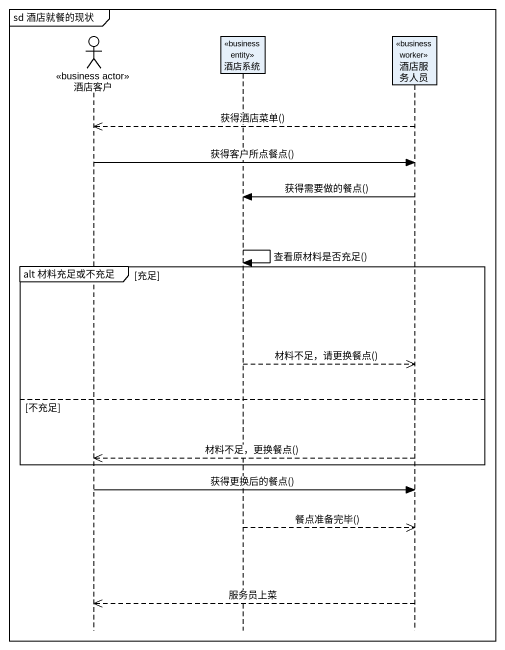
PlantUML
@startuml
mainframe sd 酒店就餐的现状
hide footbox
actor 酒店客户 <<business actor>>
participant 酒店系统 <<business entity>>
participant 酒店服务人员 <<business worker>>

酒店服务人员 -->> 酒店客户 : 获得酒店菜单()
酒店客户 -> 酒店服务人员 : 获得客户所点餐点()
酒店服务人员 -> 酒店系统 : 获得需要做的餐点()
酒店系统 -> 酒店系统 : 查看原材料是否充足()
group alt 材料充足或不充足 [充足]
  酒店系统 -->> 酒店服务人员 : 材料不足，请更换餐点()
else 不充足
  酒店服务人员 -->> 酒店客户 : 材料不足，更换餐点()
end
酒店客户 -> 酒店服务人员 : 获得更换后的餐点()
酒店系统 -->> 酒店服务人员 : 餐点准备完毕()
酒店服务人员 -->> 酒店客户 : 服务员上菜
@enduml
